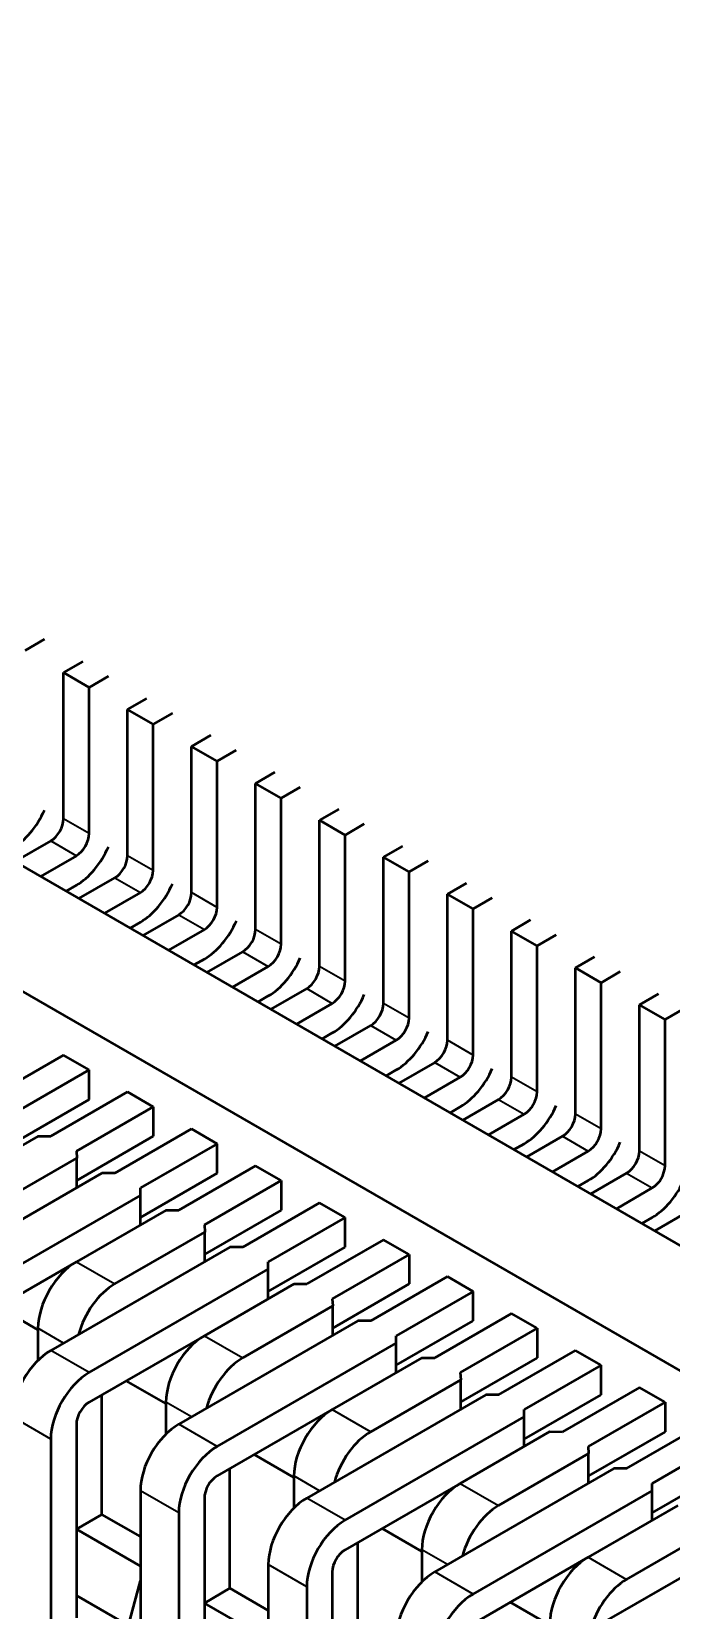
# Model space of a CAD drawing. Header units: millimetres. Extents: x 3100 to 5091, y 868 to 1900.
# Drawn here: x 3976.59 to 3980.13, y 1573.99 to 1582.72 of the extents above; entities that cross this region are included whole.
import ezdxf

# ---------------------------------------------------------------- set-up
doc = ezdxf.new("R2010")
doc.units = ezdxf.units.MM
doc.header["$LTSCALE"] = 1.8
doc.layers.add('외형선(ISO)', color=7, linetype='Continuous', lineweight=50)
doc.layers.add('좁은 외형선(ISO)', color=7, linetype='Continuous', lineweight=35)

msp = doc.modelspace()

# ---------------------------------------------------------------- linework, layer by layer
at = {"layer": '외형선(ISO)'}
for p, q in [((3986.7402, 1572.2213), (3957.1831, 1589.2861)), ((3956.582, 1588.9391), (3986.1391, 1571.8743)), ((3976.6639, 1579.3616), (3976.5578, 1579.3004)), ((3976.876, 1579.2391), (3976.7699, 1579.1779)), ((3976.7699, 1578.3697), (3976.7699, 1579.1779)), ((3976.9114, 1579.0962), (3976.7699, 1579.1779)), ((3976.9114, 1579.0962), (3977.0174, 1579.1575)), ((3976.9114, 1578.2881), (3976.9114, 1579.0962)), ((3977.1235, 1578.9738), (3977.2296, 1579.035)), ((3977.1235, 1578.1656), (3977.1235, 1578.9738)), ((3977.2649, 1578.8921), (3977.1235, 1578.9738)), ((3977.371, 1578.9533), (3977.2649, 1578.8921)), ((3977.2649, 1578.084), (3977.2649, 1578.8921)), ((3977.5831, 1578.8309), (3977.4771, 1578.7696)), ((3977.4771, 1577.9615), (3977.4771, 1578.7696)), ((3977.6185, 1578.688), (3977.4771, 1578.7696)), ((3977.6185, 1578.688), (3977.7245, 1578.7492)), ((3977.6185, 1577.8798), (3977.6185, 1578.688)), ((3977.8306, 1578.5655), (3977.9367, 1578.6267)), ((3977.8306, 1577.7574), (3977.8306, 1578.5655)), ((3977.972, 1578.4839), (3977.8306, 1578.5655)), ((3978.0781, 1578.5451), (3977.972, 1578.4839)), ((3977.972, 1577.6757), (3977.972, 1578.4839)), ((3978.2902, 1578.4226), (3978.1842, 1578.3614)), ((3978.1842, 1577.5532), (3978.1842, 1578.3614)), ((3978.3256, 1578.2797), (3978.1842, 1578.3614)), ((3978.3256, 1578.2797), (3978.4316, 1578.341)), ((3978.3256, 1577.4716), (3978.3256, 1578.2797)), ((3976.6992, 1578.2473), (3976.5011, 1578.1329)), ((3978.5377, 1578.1573), (3978.6438, 1578.2185)), ((3976.8407, 1578.1656), (3976.6425, 1578.0512)), ((3978.5377, 1577.3491), (3978.5377, 1578.1573)), ((3978.6791, 1578.0756), (3978.5377, 1578.1573)), ((3978.7852, 1578.1369), (3978.6791, 1578.0756)), ((3976.8407, 1578.0023), (3976.7839, 1577.9696)), ((3976.8546, 1577.9287), (3977.0528, 1578.0431)), ((3978.6791, 1577.2675), (3978.6791, 1578.0756)), ((3978.9973, 1578.0144), (3978.8913, 1577.9531)), ((3977.1942, 1577.9615), (3976.9961, 1577.8471)), ((3978.8913, 1577.145), (3978.8913, 1577.9531)), ((3979.0327, 1577.8715), (3978.8913, 1577.9531)), ((3979.0327, 1577.8715), (3979.1388, 1577.9327)), ((3977.4063, 1577.839), (3977.2082, 1577.7246)), ((3979.0327, 1577.0633), (3979.0327, 1577.8715)), ((3977.1375, 1577.7654), (3977.1942, 1577.7982)), ((3977.5478, 1577.7574), (3977.3496, 1577.643)), ((3979.2448, 1577.749), (3979.3509, 1577.8103)), ((3979.2448, 1576.9409), (3979.2448, 1577.749)), ((3979.3862, 1577.6674), (3979.2448, 1577.749)), ((3979.4923, 1577.7286), (3979.3862, 1577.6674)), ((3979.3862, 1576.8592), (3979.3862, 1577.6674)), ((3977.5478, 1577.5941), (3977.491, 1577.5613)), ((3977.5617, 1577.5205), (3977.7599, 1577.6349)), ((3979.7044, 1577.6061), (3979.5984, 1577.5449)), ((3977.9013, 1577.5532), (3977.7032, 1577.4388)), ((3979.5984, 1576.7367), (3979.5984, 1577.5449)), ((3979.7398, 1577.4632), (3979.5984, 1577.5449)), ((3979.7398, 1577.4632), (3979.8459, 1577.5245)), ((3978.1134, 1577.4308), (3977.9153, 1577.3164)), ((3979.7398, 1576.6551), (3979.7398, 1577.4632)), ((3979.9519, 1577.3408), (3980.058, 1577.402)), ((3977.8446, 1577.3572), (3977.9013, 1577.3899)), ((3978.2549, 1577.3491), (3978.0567, 1577.2347)), ((3979.9519, 1576.5326), (3979.9519, 1577.3408)), ((3980.0933, 1577.2591), (3979.9519, 1577.3408)), ((3980.1994, 1577.3204), (3980.0933, 1577.2591)), ((3978.2689, 1577.1122), (3978.467, 1577.2266)), ((3980.0933, 1576.451), (3980.0933, 1577.2591)), ((3978.2549, 1577.1858), (3978.1981, 1577.1531)), ((3978.6084, 1577.145), (3978.4103, 1577.0306)), ((3976.3457, 1576.8184), (3976.7699, 1577.0633)), ((3976.9114, 1576.9817), (3976.7699, 1577.0633)), ((3976.9114, 1576.9817), (3976.4871, 1576.7367)), ((3976.9114, 1576.8184), (3976.9114, 1576.9817)), ((3978.5517, 1576.9489), (3978.6084, 1576.9817)), ((3978.8206, 1577.0225), (3978.6224, 1576.9081)), ((3978.962, 1576.9409), (3978.7638, 1576.8265)), ((3976.4871, 1576.5734), (3976.9114, 1576.8184)), ((3977.1235, 1576.8592), (3976.6992, 1576.6143)), ((3977.2649, 1576.7776), (3977.1235, 1576.8592)), ((3978.976, 1576.704), (3979.1741, 1576.8184)), ((3977.2649, 1576.7776), (3976.8407, 1576.5326)), ((3977.2649, 1576.7776), (3977.2649, 1576.6143)), ((3978.962, 1576.7776), (3978.9053, 1576.7448)), ((3979.3155, 1576.7367), (3979.1174, 1576.6223)), ((3976.629, 1576.6145), (3976.1335, 1576.3285)), ((3976.629, 1576.6145), (3976.6992, 1576.6143)), ((3977.2649, 1576.6143), (3976.8429, 1576.3706)), ((3977.0528, 1576.4101), (3977.4771, 1576.6551)), ((3977.6185, 1576.5734), (3977.4771, 1576.6551)), ((3979.5277, 1576.6143), (3979.3295, 1576.4999)), ((3976.8407, 1576.5326), (3976.8429, 1576.4931)), ((3977.6185, 1576.5734), (3977.1942, 1576.3285)), ((3977.6185, 1576.4101), (3977.6185, 1576.5734)), ((3979.2588, 1576.5407), (3979.3155, 1576.5734)), ((3979.6691, 1576.5326), (3979.4709, 1576.4182)), ((3976.3457, 1576.206), (3976.8429, 1576.4931)), ((3976.8429, 1576.3298), (3976.8429, 1576.4931)), ((3977.8306, 1576.451), (3977.4063, 1576.206)), ((3977.972, 1576.3693), (3977.8306, 1576.451)), ((3976.9821, 1576.4101), (3975.9921, 1575.8386)), ((3977.0528, 1576.4101), (3976.9821, 1576.4101)), ((3977.1942, 1576.1652), (3977.6185, 1576.4101)), ((3977.972, 1576.3693), (3977.5478, 1576.1244)), ((3977.972, 1576.3693), (3977.972, 1576.206)), ((3979.6691, 1576.3693), (3979.6124, 1576.3366)), ((3979.6831, 1576.2957), (3979.8812, 1576.4101)), ((3976.2043, 1575.7161), (3977.1942, 1576.2877)), ((3977.1942, 1576.2877), (3977.1942, 1576.3285)), ((3977.1942, 1576.1244), (3977.1942, 1576.2877)), ((3980.0226, 1576.3285), (3979.8245, 1576.2141)), ((3977.3361, 1576.2063), (3976.8407, 1575.9202)), ((3977.3361, 1576.2063), (3977.4063, 1576.206)), ((3977.972, 1576.206), (3977.55, 1575.9623)), ((3977.7599, 1576.0019), (3978.1842, 1576.2468)), ((3978.3256, 1576.1652), (3978.1842, 1576.2468)), ((3980.2348, 1576.206), (3980.0366, 1576.0916)), ((3977.0528, 1575.7978), (3977.55, 1576.0848)), ((3977.5478, 1576.1244), (3977.55, 1576.0848)), ((3977.55, 1575.9215), (3977.55, 1576.0848)), ((3978.3256, 1576.1652), (3977.9013, 1575.9202)), ((3978.3256, 1576.0019), (3978.3256, 1576.1652)), ((3979.9659, 1576.1324), (3980.0226, 1576.1652)), ((3977.6892, 1576.0019), (3976.6992, 1575.4303)), ((3977.7599, 1576.0019), (3977.6892, 1576.0019)), ((3977.9013, 1575.7569), (3978.3256, 1576.0019)), ((3978.5377, 1576.0427), (3978.1134, 1575.7978)), ((3978.6791, 1575.9611), (3978.5377, 1576.0427)), ((3976.8407, 1575.9202), (3976.2043, 1575.5528)), ((3977.9013, 1575.8794), (3977.9013, 1575.9202)), ((3978.6791, 1575.9611), (3978.2549, 1575.7161)), ((3978.6791, 1575.9611), (3978.6791, 1575.7978)), ((3976.9114, 1575.3079), (3977.9013, 1575.8794)), ((3977.9013, 1575.7161), (3977.9013, 1575.8794)), ((3978.467, 1575.5936), (3978.8913, 1575.8386)), ((3979.0327, 1575.7569), (3978.8913, 1575.8386)), ((3978.0432, 1575.798), (3977.5478, 1575.512)), ((3978.0432, 1575.798), (3978.1134, 1575.7978)), ((3978.6791, 1575.7978), (3978.2571, 1575.5541)), ((3979.0327, 1575.7569), (3978.6084, 1575.512)), ((3979.0327, 1575.5936), (3979.0327, 1575.7569)), ((3976.6285, 1575.5445), (3976.4092, 1575.6711)), ((3977.7599, 1575.3895), (3978.2571, 1575.6766)), ((3978.2549, 1575.7161), (3978.2571, 1575.6766)), ((3978.2571, 1575.5133), (3978.2571, 1575.6766)), ((3978.3963, 1575.5936), (3977.4063, 1575.0221)), ((3978.467, 1575.5936), (3978.3963, 1575.5936)), ((3978.6084, 1575.3487), (3979.0327, 1575.5936)), ((3979.2448, 1575.6345), (3978.8206, 1575.3895)), ((3979.3862, 1575.5528), (3979.2448, 1575.6345)), ((3976.6285, 1575.5528), (3976.6285, 1575.3755)), ((3977.5478, 1575.512), (3976.9114, 1575.1446)), ((3977.6185, 1574.8996), (3978.6084, 1575.4712)), ((3978.6084, 1575.4712), (3978.6084, 1575.512)), ((3978.6084, 1575.3079), (3978.6084, 1575.4712)), ((3979.3862, 1575.5528), (3978.962, 1575.3079)), ((3979.3862, 1575.5528), (3979.3862, 1575.3895)), ((3978.7503, 1575.3898), (3978.2549, 1575.1037)), ((3978.7503, 1575.3898), (3978.8206, 1575.3895)), ((3979.3862, 1575.3895), (3978.9642, 1575.1458)), ((3979.1741, 1575.1854), (3979.5984, 1575.4303)), ((3979.7398, 1575.3487), (3979.5984, 1575.4303)), ((3978.962, 1575.3079), (3978.9642, 1575.2683)), ((3979.7398, 1575.3487), (3979.3155, 1575.1037)), ((3979.7398, 1575.1854), (3979.7398, 1575.3487)), ((3977.3356, 1575.1362), (3977.1163, 1575.2629)), ((3978.467, 1574.9813), (3978.9642, 1575.2683)), ((3978.9642, 1575.105), (3978.9642, 1575.2683)), ((3979.9519, 1575.2262), (3979.5277, 1574.9813)), ((3980.0933, 1575.1446), (3979.9519, 1575.2262)), ((3976.9821, 1574.5239), (3976.9821, 1575.1854)), ((3977.3356, 1575.1446), (3977.3356, 1574.9673)), ((3979.1034, 1575.1854), (3978.1134, 1574.6138)), ((3979.1741, 1575.1854), (3979.1034, 1575.1854)), ((3979.3155, 1574.9404), (3979.7398, 1575.1854)), ((3980.0933, 1575.1446), (3979.6691, 1574.8996)), ((3980.0933, 1575.1446), (3980.0933, 1574.9813)), ((3978.2549, 1575.1037), (3977.6185, 1574.7363)), ((3978.3256, 1574.4914), (3979.3155, 1575.0629)), ((3979.3155, 1575.0629), (3979.3155, 1575.1037)), ((3979.3155, 1574.8996), (3979.3155, 1575.0629)), ((3976.8407, 1575.0221), (3976.8407, 1573.9523)), ((3979.4574, 1574.9815), (3978.962, 1574.6955)), ((3979.4574, 1574.9815), (3979.5277, 1574.9813)), ((3980.0933, 1574.9813), (3979.6713, 1574.7376)), ((3979.8812, 1574.7771), (3980.3055, 1575.0221)), ((3976.6992, 1574.9404), (3976.6992, 1573.8707)), ((3979.6691, 1574.8996), (3979.6713, 1574.8601)), ((3980.4469, 1574.9404), (3980.0226, 1574.6955)), ((3977.6892, 1574.1156), (3977.6892, 1574.7771)), ((3978.0427, 1574.728), (3977.8234, 1574.8546)), ((3979.8105, 1574.7771), (3978.8206, 1574.2056)), ((3979.1741, 1574.573), (3979.6713, 1574.8601)), ((3979.6713, 1574.6968), (3979.6713, 1574.8601)), ((3979.8812, 1574.7771), (3979.8105, 1574.7771)), ((3980.0226, 1574.5322), (3980.4469, 1574.7771)), ((3978.0427, 1574.7363), (3978.0427, 1574.559)), ((3978.962, 1574.6955), (3978.3256, 1574.3281)), ((3980.0226, 1574.6547), (3980.0226, 1574.6955)), ((3977.1942, 1574.6547), (3977.1942, 1573.6665)), ((3977.5478, 1574.6138), (3977.5478, 1573.5441)), ((3979.0327, 1574.0831), (3980.0226, 1574.6547)), ((3980.0226, 1574.4914), (3980.0226, 1574.6547)), ((3976.8407, 1574.4422), (3976.9821, 1574.5239)), ((3977.1942, 1574.4014), (3976.9821, 1574.5239)), ((3977.4063, 1574.5322), (3977.4063, 1573.4624)), ((3980.1645, 1574.5733), (3979.6691, 1574.2872)), ((3977.1942, 1574.2381), (3976.8407, 1574.4422)), ((3978.7498, 1574.3197), (3978.5305, 1574.4464)), ((3979.8812, 1574.1648), (3980.3784, 1574.4518)), ((3978.3963, 1573.7074), (3978.3963, 1574.3689)), ((3980.5176, 1574.3689), (3979.5277, 1573.7974)), ((3978.7498, 1574.3281), (3978.7498, 1574.1508)), ((3979.6691, 1574.2872), (3979.0327, 1573.9198)), ((3977.9013, 1574.2464), (3977.9013, 1573.2583)), ((3978.2549, 1574.2056), (3978.2549, 1573.1358)), ((3977.1376, 1573.9033), (3976.8407, 1574.0748)), ((3977.1376, 1573.9441), (3977.1942, 1574.1564)), ((3977.5478, 1574.034), (3977.6892, 1574.1156)), ((3977.9013, 1573.9931), (3977.6892, 1574.1156)), ((3978.1134, 1574.1239), (3978.1134, 1573.0542)), ((3977.9013, 1573.8298), (3977.5478, 1574.034)), ((3979.457, 1573.9115), (3979.2376, 1574.0381))]:
    msp.add_line(p, q, dxfattribs=at)
for centre, major_axis, start_param, end_param in [((3976.4871, 1578.4514), (0.15, 0.2598), 3.926991, 4.912102), ((3976.6992, 1578.3289), (0.05, 0.0866), 3.926991, 5.497787), ((3976.8407, 1578.2473), (0.05, 0.0866), 3.926991, 5.497787), ((3976.8407, 1578.2473), (0.15, 0.2598), 3.926991, 4.912102), ((3977.0528, 1578.1248), (0.05, 0.0866), 3.926991, 5.497787), ((3977.1942, 1578.0431), (0.05, 0.0866), 3.926991, 5.497787), ((3977.1942, 1578.0431), (0.15, 0.2598), 3.926991, 4.912102), ((3977.4063, 1577.9207), (0.05, 0.0866), 3.926991, 5.497787), ((3977.5478, 1577.839), (0.05, 0.0866), 3.926991, 5.497787), ((3977.5478, 1577.839), (0.15, 0.2598), 3.926991, 4.912102), ((3977.7599, 1577.7165), (0.05, 0.0866), 3.926991, 5.497787), ((3977.9013, 1577.6349), (0.05, 0.0866), 3.926991, 5.497787), ((3977.9013, 1577.6349), (0.15, 0.2598), 3.926991, 4.912102), ((3978.1134, 1577.5124), (0.05, 0.0866), 3.926991, 5.497787), ((3978.2549, 1577.4308), (0.05, 0.0866), 3.926991, 5.497787), ((3978.2549, 1577.4308), (0.15, 0.2598), 3.926991, 4.912102), ((3978.467, 1577.3083), (0.05, 0.0866), 3.926991, 5.497787), ((3978.6084, 1577.2266), (0.05, 0.0866), 3.926991, 5.497787), ((3978.6084, 1577.2266), (0.15, 0.2598), 3.926991, 4.912102), ((3978.8206, 1577.1042), (0.05, 0.0866), 3.926991, 5.497787), ((3978.962, 1577.0225), (0.05, 0.0866), 3.926991, 5.497787), ((3978.962, 1577.0225), (0.15, 0.2598), 3.926991, 4.912102), ((3979.1741, 1576.9), (0.05, 0.0866), 3.926991, 5.497787), ((3979.3155, 1576.8184), (0.05, 0.0866), 3.926991, 5.497787), ((3979.3155, 1576.8184), (0.15, 0.2598), 3.926991, 4.912102), ((3979.5277, 1576.6959), (0.05, 0.0866), 3.926991, 5.497787), ((3979.6691, 1576.6143), (0.05, 0.0866), 3.926991, 5.497787), ((3979.6691, 1576.6143), (0.15, 0.2598), 3.926991, 4.912102), ((3979.8812, 1576.4918), (0.05, 0.0866), 3.926991, 5.497787), ((3980.0226, 1576.4101), (0.05, 0.0866), 3.926991, 5.497787), ((3980.0226, 1576.4101), (0.15, 0.2598), 3.926991, 4.912102), ((3976.8407, 1575.6753), (0.15, 0.2598), 0.785398, 2.356194), ((3977.0528, 1575.5528), (0.15, 0.2598), 0.785398, 2.016358), ((3977.5478, 1575.267), (0.15, 0.2598), 0.785398, 2.356194), ((3976.6992, 1575.1854), (0.15, 0.2598), 0.785398, 2.356194), ((3977.7599, 1575.1446), (0.15, 0.2598), 0.785398, 2.016358), ((3976.9114, 1575.0629), (0.15, 0.2598), 0.785398, 2.356194), ((3976.9114, 1575.0629), (0.05, 0.0866), 0.785398, 2.356194), ((3978.2549, 1574.8588), (0.15, 0.2598), 0.785398, 2.356194), ((3977.4063, 1574.7771), (0.15, 0.2598), 0.785398, 2.356194), ((3978.467, 1574.7363), (0.15, 0.2598), 0.785398, 2.016358), ((3977.6185, 1574.6547), (0.15, 0.2598), 0.785398, 2.356194), ((3977.6185, 1574.6547), (0.05, 0.0866), 0.785398, 2.356194), ((3978.962, 1574.4505), (0.15, 0.2598), 0.785398, 2.356194), ((3978.1134, 1574.3689), (0.15, 0.2598), 0.785398, 2.356194), ((3979.1741, 1574.3281), (0.15, 0.2598), 0.785398, 2.016358), ((3978.3256, 1574.2464), (0.15, 0.2598), 0.785398, 2.356194), ((3978.3256, 1574.2464), (0.05, 0.0866), 0.785398, 2.356194), ((3979.6691, 1574.0423), (0.15, 0.2598), 0.785398, 2.356194), ((3978.8206, 1573.9606), (0.15, 0.2598), 0.785398, 2.356194), ((3979.8812, 1573.9198), (0.15, 0.2598), 0.785398, 2.016358), ((3979.0327, 1573.8382), (0.15, 0.2598), 0.785398, 2.356194)]:
    msp.add_ellipse(centre, major_axis=major_axis, ratio=0.57735, start_param=start_param, end_param=end_param, dxfattribs=at)
at = {"layer": '좁은 외형선(ISO)'}
for p, q in [((3976.9114, 1578.2881), (3976.7699, 1578.3697)), ((3976.6992, 1578.2473), (3976.8407, 1578.1656)), ((3977.2649, 1578.084), (3977.1235, 1578.1656)), ((3977.0528, 1578.0431), (3977.1942, 1577.9615)), ((3977.6185, 1577.8798), (3977.4771, 1577.9615)), ((3977.4063, 1577.839), (3977.5478, 1577.7574)), ((3977.972, 1577.6757), (3977.8306, 1577.7574)), ((3977.7599, 1577.6349), (3977.9013, 1577.5532)), ((3978.3256, 1577.4716), (3978.1842, 1577.5532)), ((3978.1134, 1577.4308), (3978.2549, 1577.3491)), ((3978.6791, 1577.2675), (3978.5377, 1577.3491)), ((3978.467, 1577.2266), (3978.6084, 1577.145)), ((3979.0327, 1577.0633), (3978.8913, 1577.145)), ((3978.8206, 1577.0225), (3978.962, 1576.9409)), ((3979.3862, 1576.8592), (3979.2448, 1576.9409)), ((3979.1741, 1576.8184), (3979.3155, 1576.7367)), ((3979.7398, 1576.6551), (3979.5984, 1576.7367)), ((3979.5277, 1576.6143), (3979.6691, 1576.5326)), ((3980.0933, 1576.451), (3979.9519, 1576.5326)), ((3979.8812, 1576.4101), (3980.0226, 1576.3285)), ((3976.8407, 1575.9202), (3977.0528, 1575.7978)), ((3976.7699, 1575.4712), (3976.6285, 1575.5528)), ((3977.5478, 1575.512), (3977.7599, 1575.3895)), ((3976.9114, 1575.3079), (3976.6992, 1575.4303)), ((3977.4771, 1575.0629), (3977.3356, 1575.1446)), ((3976.6992, 1574.9404), (3976.4871, 1575.0629)), ((3978.2549, 1575.1037), (3978.467, 1574.9813)), ((3977.6185, 1574.8996), (3977.4063, 1575.0221)), ((3978.1842, 1574.6547), (3978.0427, 1574.7363)), ((3978.962, 1574.6955), (3979.1741, 1574.573)), ((3977.4063, 1574.5322), (3977.1942, 1574.6547)), ((3978.3256, 1574.4914), (3978.1134, 1574.6138)), ((3978.8913, 1574.2464), (3978.7498, 1574.3281)), ((3979.6691, 1574.2872), (3979.8812, 1574.1648)), ((3978.1134, 1574.1239), (3977.9013, 1574.2464)), ((3979.0327, 1574.0831), (3978.8206, 1574.2056))]:
    msp.add_line(p, q, dxfattribs=at)

doc.saveas('drawing.dxf')
